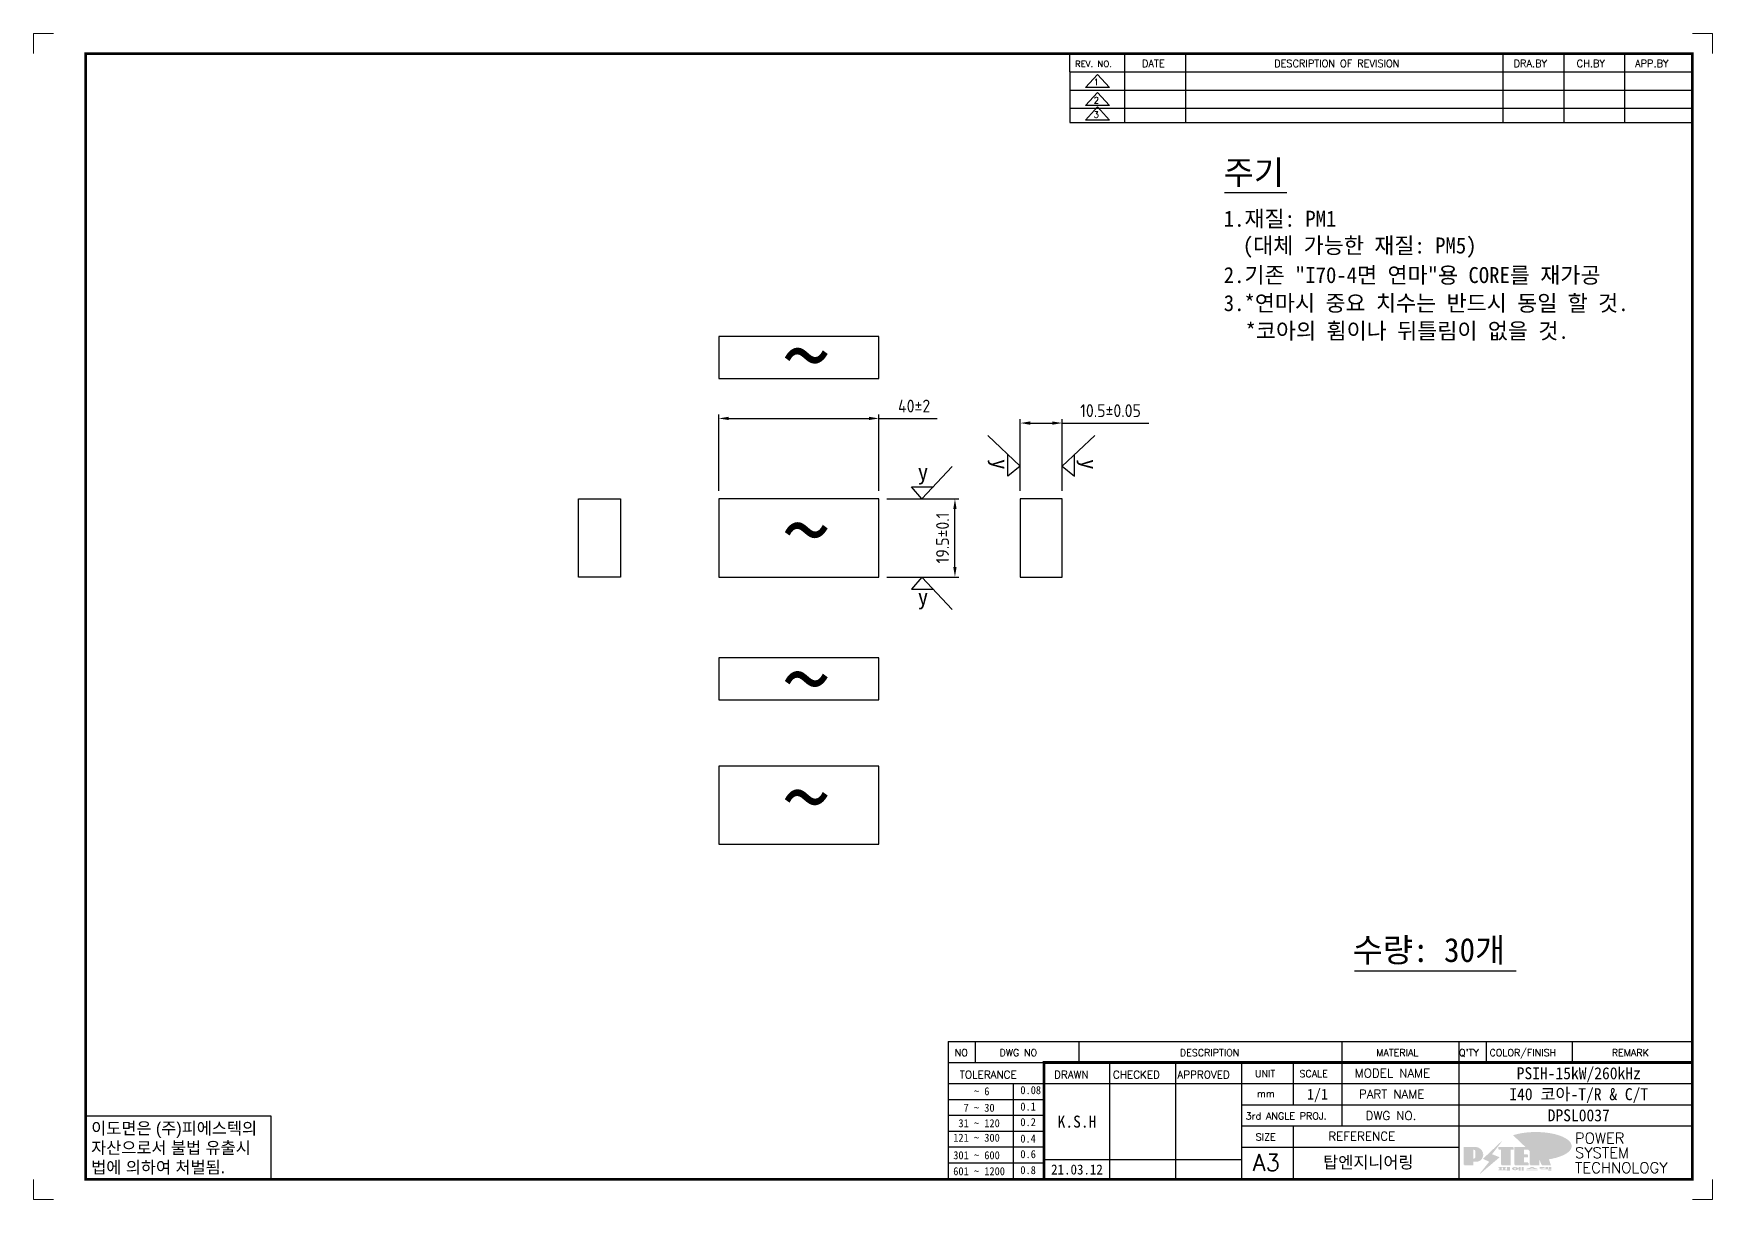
# Model space of a CAD drawing. Header units: millimetres. Extents: x -4251 to 2609, y -1673 to 4048.
# Drawn here: x -4250.9 to -3831.4, y -818.5 to -527.2 of the extents above; entities that cross this region are included whole.
import ezdxf
from ezdxf.enums import TextEntityAlignment as Align

# ---------------------------------------------------------------- set-up
doc = ezdxf.new("R2010")
doc.units = ezdxf.units.MM
doc.layers.add('FORMAT-1', color=7, linetype='Continuous')
doc.layers.add('line', color=3, linetype='Continuous')
doc.styles.add('h1', font='')
doc.styles.add('HAN', font='')
doc.styles.add('RC', font='simplex.shx')
doc.styles.add('ROMANT', font='simplex.shx')
doc.styles.get("Standard").update_dxf_attribs({"font": 'ISOCP.SHX', "bigfont": 'WHGTXT.SHX'})
doc.styles.get('h1').set_extended_font_data('New Gulim')
doc.styles.get('HAN').set_extended_font_data('GulimChe')
doc.dimstyles.new('PSTEK-1', dxfattribs={"dimtxt": 3.2, "dimasz": 2.5, "dimexe": 1, "dimexo": 2, "dimgap": 1.5, "dimtad": 1, "dimtoh": 1, "dimrnd": 0.05, "dimzin": 9, "dimdsep": 46, "dimtxsty": 'Standard', "dimcen": 0, "dimclrt": 3, "dimadec": 1, "dimazin": 2, "dimtfac": 1, "dimtmove": 0, "dimatfit": 3, "dimfxl": 0, "dimtolj": 1, "dimtzin": 0, "dimarcsym": 0})

# ---------------------------------------------------------------- blocks, each defined once
blk = doc.blocks.new('re3')
at = {"color": 180}
for p, q in [((0, 0), (0, -4.55)), ((6.87, -0.64), (3.86, -3.91)), ((9.88, -3.91), (3.86, -3.91)), ((6.87, -0.64), (9.88, -3.91)), ((13.74, -4.55), (13.74, 0)), ((28.97, -4.55), (28.97, 0)), ((108.25, -4.55), (108.25, 0)), ((123.49, -4.55), (123.49, 0)), ((138.64, -4.55), (138.64, 0)), ((0, -4.55), (155.53, -4.55))]:
    blk.add_line(p, q, dxfattribs=at)
at = {"color": 2, "style": 'RC', "oblique": 15}
blk.add_attdef('REV.NO', text='', height=1.56, dxfattribs=at).set_placement((6.59, -2.56), align=Align.MIDDLE_CENTER)
blk.add_attdef('-1', text='', height=1.56, dxfattribs=at).set_placement((9.37, -1.66), align=Align.MIDDLE_LEFT)
at = {"color": 2, "style": 'HAN'}
for tag, p in [('REV.-DATE', (21.36, -2.28)), ('DRA.BY', (115.87, -2.28)), ('CH.BY', (131.07, -2.28)), ('APP.BY', (147.09, -2.28))]:
    blk.add_attdef(tag, text='', height=2.5, dxfattribs=at).set_placement(p, align=Align.MIDDLE_CENTER)
blk.add_attdef('DESCRIPTION-OF-REVISION', text='', height=2.5, dxfattribs=at).set_placement((31.61, -2.28), align=Align.MIDDLE_LEFT)
blk = doc.blocks.new('t3')
for p, q in [((0, 15.88), (46.25, 15.88)), ((0, 15.88), (0, 0)), ((46.25, 15.88), (46.25, 0)), ((0, 0), (46.25, 0))]:
    blk.add_line(p, q)
at = {"color": 1, "style": 'h1'}
for s, p in [('이도면은 (주)피에스텍의', (1.4, 11.29)), ('자산으로서 불법 유출시', (1.4, 6.41)), ('법에 의하여 처벌됨.', (1.4, 1.52))]:
    blk.add_text(s, height=3, dxfattribs=at).set_placement(p)
blk = doc.blocks.new('new LOGO')
at = {"layer": 'line'}
h = blk.add_hatch(color=1, dxfattribs=at)
h.paths.add_polyline_path([(41.5, 16.4), (54.3, 16.4, 1), (54.3, 82.9), (0, 82.9), (0, -0.1), (41.5, -0.1)])
h.paths.add_polyline_path([(41.5, 27.9), (41.5, 71.9), (43.6, 71.9, -0.414214), (54.6, 60.9), (54.6, 38.9, -0.414214), (43.6, 27.9)], flags=16)
h.paths.add_polyline_path([(214.7, 71.9), (227.5, 71.9), (227.5, 82.9), (159.7, 82.9), (159.7, 71.9), (172.5, 71.9), (172.5, -0.1), (214.7, -0.1)])
h.paths.add_polyline_path([(276, 37.4), (294.8, 37.4), (294.8, 49.1), (276, 49.1), (276, 71.9), (294.8, 71.9), (294.8, 82.9), (234.5, 82.9), (234.5, -0.1), (297, -0.1), (297, 10.9), (276, 10.9)])
h.paths.add_polyline_path([(347.2, 35.2), (359.7, -0.1), (400.5, -0.1), (379.6, 66.8), (399.7, 82.9), (380.6, 82.9), (347.2, 61.6), (347.2, 82.9), (305.5, 82.9), (305.5, -0.1), (347.2, -0.1)])
h = blk.add_hatch(color=250, dxfattribs=at)
h.paths.add_polyline_path([(44.5, 69.4), (46.6, 69.4, -0.129793), (52, 68, 0.221832), (43.6, 71.9), (41.5, 71.9), (41.5, 27.9), (43.6, 27.9, 0.02048), (44.5, 28)], flags=17)
h.paths.add_polyline_path([(44.5, 13.9), (57.3, 13.9, 0.72362), (77.1, 73.9, -0.679777), (54.3, 16.4), (41.5, 16.4), (41.5, -0.1), (3, -0.1), (3, -2.6), (44.5, -2.6)])
h.paths.add_polyline_path([(117.9, 14.2), (71.5, -44.4), (77.1, -39.6), (120.8, 15.6), (92, 28.9), (173.3, 106), (177.5, 111.4), (89.1, 27.6)])
h.paths.add_polyline_path([(162.7, 71.9), (162.7, 69.4), (172.5, 69.4), (172.5, 71.9)], flags=17)
h.paths.add_polyline_path([(217.7, 69.4), (230.5, 69.4), (230.5, 80.4), (227.5, 80.4), (227.5, 71.9), (214.7, 71.9), (214.7, -0.1), (175.5, -0.1), (175.5, -2.6), (217.7, -2.6)])
h.paths.add_polyline_path([(297.8, 46.6), (294.8, 46.6), (294.8, 37.4), (276, 37.4), (276, 10.9), (279, 10.9), (279, 34.9), (297.8, 34.9)])
h.paths.add_polyline_path([(300, 8.4), (297, 8.4), (297, -0.1), (237.5, -0.1), (237.5, -2.6), (300, -2.6)])
h.paths.add_polyline_path([(297.8, 80.4), (294.8, 80.4), (294.8, 71.9), (276, 71.9), (276, 49.1), (279, 49.1), (279, 69.4), (297.8, 69.4)])
h.paths.add_polyline_path([(350.2, 80.4), (347.2, 80.4), (347.2, 61.6), (350.2, 63.5)])
h.paths.add_polyline_path([(350.2, 26.7), (347.2, 35.2), (347.2, -0.1), (308.5, -0.1), (308.5, -2.6), (350.2, -2.6)])
h.paths.add_polyline_path([(402.7, 80.4), (396.5, 80.4), (379.6, 66.8), (400.5, -0.1), (361.8, -0.1), (362.7, -2.6), (403.5, -2.6), (382.6, 64.3)])
blk.add_hatch(color=5, dxfattribs=at).paths.add_polyline_path([(166.3, 35), (131, 49), (180.4, 112.7), (92, 28.9), (120.8, 15.6), (74.4, -43)])
h = blk.add_hatch(color=253, dxfattribs=at)
edge = h.paths.add_edge_path()
edge.add_ellipse((333.9, 86.4), major_axis=(-165.9, 0), ratio=0.39426, start_angle=111.51268, end_angle=334.46902)
edge.add_ellipse((314.1, 81.2), major_axis=(-153.7, 0), ratio=0.40699, start_angle=121.30662, end_angle=327.74369, ccw=False)
edge.add_line((394, 27.8), (394.7, 25.6))
h = blk.add_hatch(color=250, dxfattribs=at)
edge = h.paths.add_edge_path()
edge.add_ellipse((237.8, -17.6), major_axis=(-14.3, 0), ratio=0.526336, start_angle=192.2456, end_angle=269.07481)
edge.add_line((238.1, -10.1), (237.6, -10.1))
edge.add_ellipse((237.8, -17.6), major_axis=(-14.3, 0), ratio=0.526336, start_angle=270.92519, end_angle=449.07481)
edge.add_line((237.6, -25.1), (238.1, -25.1))
edge.add_ellipse((237.8, -17.6), major_axis=(-14.3, 0), ratio=0.526336, start_angle=450.92519, end_angle=527.7544)
edge.add_line((251.7, -19.2), (254.1, -19.2))
edge.add_line((254.1, -19.2), (254.1, -27.1))
edge.add_line((254.1, -27.1), (263.1, -27.1))
edge.add_line((263.1, -27.1), (263.1, -10.1))
edge.add_line((263.1, -10.1), (254.1, -10.1))
edge.add_line((254.1, -10.1), (254.1, -16))
edge.add_line((254.1, -16), (251.7, -16))
h.paths.add_polyline_path([(241, -16.4), (241, -18.7, -1), (234.4, -18.7), (234.4, -16.4, -1)], flags=16)
h.paths.add_polyline_path([(278.2, -10.1), (268.1, -10.1), (268.1, -27.1), (278.2, -27.1)])
h.paths.add_polyline_path([(310.3, -10.1), (310.3, -11.1, -0.157169), (289.3, -17.5), (294, -19.9, 0.128407), (316.3, -15.9, 0.128407), (338.6, -19.9), (343.3, -17.5, -0.157169), (322.2, -11.1), (322.2, -10.1)])
h.paths.add_polyline_path([(342.1, -25.1), (342.1, -22.3), (290.4, -22.3), (290.4, -25.1)])
h.paths.add_polyline_path([(352, -10.1), (352, -16.2, 0.414214), (354, -18.2), (378.7, -18.2), (378.7, -19.6), (390.2, -19.6), (390.2, -10.1), (378.7, -10.1), (378.7, -13.6), (374.7, -13.6), (374.7, -15.1), (378.7, -15.1), (378.7, -16.2), (364.7, -16.2), (364.7, -15.1), (371.2, -15.1), (371.2, -13.6), (364.7, -13.6), (364.7, -12.6), (374.7, -12.6), (374.7, -10.1)])
h.paths.add_polyline_path([(393.8, -10.1), (393.8, -19.6), (405, -19.6), (405, -10.1)])
h.paths.add_polyline_path([(405, -27.1), (405, -20.9), (356.8, -20.9), (356.8, -23), (391.8, -23), (391.8, -27.1)])
h.paths.add_polyline_path([(200.4, -10.1), (200.4, -22.3), (193.2, -22.3), (193.2, -12.6), (196.6, -12.6), (196.6, -10.1), (161, -10.1), (161, -12.6), (164.5, -12.6), (164.5, -22.3), (161, -22.3), (161, -25.1), (200.4, -25.1), (200.4, -27.1), (213.9, -27.1), (213.9, -10.1)])
h.paths.add_polyline_path([(182, -12.6), (175.6, -12.6), (175.6, -22.3), (182, -22.3)], flags=17)
blk = doc.blocks.new('format-3')
at = {"color": 3, "lineweight": 9}
for p, q in [((0, 286.3), (0, 291.3)), ((5, 291.3), (0, 291.3)), ((414.5, 291.3), (419.5, 291.3)), ((419.5, 286.3), (419.5, 291.3)), ((0, 5), (0, 0)), ((419.5, 5), (419.5, 0)), ((5, 0), (0, 0)), ((414.5, 0), (419.5, 0))]:
    blk.add_line(p, q, dxfattribs=at)
at = {"color": 180}
for p, q in [((258.97, 281.75), (258.97, 286.3)), ((272.71, 281.75), (272.71, 286.3)), ((287.94, 281.75), (287.94, 286.3)), ((367.22, 281.75), (367.22, 286.3)), ((382.45, 281.75), (382.45, 286.3)), ((397.61, 281.75), (397.61, 286.3)), ((258.97, 281.75), (414.5, 281.75)), ((228.5, 39.49), (228.5, 5)), ((228.5, 39.49), (414.5, 39.49)), ((235.29, 39.49), (235.29, 34.21)), ((261.24, 34.21), (261.24, 39.49)), ((326.9, 39.49), (326.9, 34.21)), ((356.11, 39.49), (356.11, 34.21)), ((362.93, 39.49), (362.93, 34.21)), ((384.48, 39.49), (384.48, 34.21)), ((228.5, 34.21), (252.48, 34.21)), ((268.96, 5), (268.96, 34.21)), ((285.45, 5), (285.45, 34.21)), ((301.94, 5), (301.94, 34.21)), ((314.72, 34.21), (314.72, 23.65)), ((326.9, 34.21), (326.9, 18.37)), ((356.11, 34.21), (356.11, 5)), ((228.5, 28.93), (252.48, 28.93)), ((244.89, 5.23), (244.89, 28.93)), ((252.48, 28.93), (414.5, 28.93)), ((228.5, 24.98), (252.48, 24.98)), ((228.5, 21.03), (252.48, 21.03)), ((301.94, 23.65), (414.5, 23.65)), ((228.5, 17.08), (252.48, 17.08)), ((301.94, 18.37), (414.5, 18.37)), ((314.72, 18.37), (314.72, 5)), ((228.5, 13.13), (252.48, 13.13)), ((301.94, 13.09), (356.11, 13.09)), ((228.5, 9.18), (252.48, 9.18)), ((252.48, 9.95), (301.94, 9.95))]:
    blk.add_line(p, q, dxfattribs=at)
at = {"const_width": 0.7}
blk.add_lwpolyline([(252.48, 5), (252.48, 34.21), (414.5, 34.21)], dxfattribs=at)
at = {"layer": 'FORMAT-1', "const_width": 0.7}
blk.add_lwpolyline([(13, 5), (13, 286.3), (414.5, 286.3), (414.5, 5)], close=True, dxfattribs=at)
blk.add_blockref('t3', (13, 5))
at = {"xscale": 0.05400000000000027, "yscale": 0.05400000000000027, "zscale": 0.05400000000000027}
blk.add_blockref('new LOGO', (357.35, 8.65), dxfattribs=at)
at = {"color": 2}
for s, height, style, p in [('REV. NO.', 1.56, 'RC', (260.23, 282.95)), ('DATE', 1.788, 'RC', (276.95, 282.94)), ('DESCRIPTION OF REVISION', 1.7875, 'RC', (309.98, 282.94)), ('DRA.BY', 1.788, 'RC', (369.83, 282.94)), ('CH.BY', 1.788, 'RC', (385.59, 282.94)), ('APP.BY', 1.788, 'RC', (400.18, 282.94)), ('COLOR/FINISH', 1.7424, 'RC', (363.8, 35.83)), ('NO', 1.742, 'RC', (230.16, 35.83)), ('DWG NO', 1.742, 'RC', (241.36, 35.83)), ('DESCRIPTION', 1.7424, 'RC', (286.43, 35.83)), ('MATERIAL', 1.742, 'RC', (335.52, 35.83)), ("Q'TY", 1.742, 'RC', (356.17, 35.83)), ('REMARK', 1.742, 'RC', (394.37, 35.83)), (' TOLERANCE', 1.9, 'RC', (230.11, 30.22)), ('DRAWN', 1.9, 'RC', (255, 30.22)), ('CHECKED', 1.9, 'RC', (269.71, 30.22)), ('APPROVED', 1.9, 'RC', (285.8, 30.22)), ('UNIT', 1.742, 'RC', (305.19, 30.55)), ('SCALE', 1.742, 'RC', (316.32, 30.55)), ('MODEL NAME', 2.178, 'RC', (330.12, 30.46)), ('    ~ 6', 2, 'HAN', (229.8, 26.03)), ('0.08', 2, 'HAN', (246.57, 26.31)), ('mm', 1.742, 'RC', (305.67, 25.56)), ('PART NAME', 2.178, 'RC', (331.17, 25.24)), ('  7 ~ 30', 2, 'HAN', (229.8, 21.91)), ('0.1', 2, 'HAN', (246.57, 22.2)), ('3rd ANGLE PROJ.', 1.7424, 'RC', (302.87, 19.97)), ('DWG NO.', 2.178, 'RC', (332.84, 19.85)), (' 31 ~ 120', 2, 'HAN', (229.8, 18.04)), ('0.2', 2, 'HAN', (246.57, 18.32)), ('REFERENCE', 2.178, 'RC', (323.52, 14.69)), ('121 ~ 300', 2, 'HAN', (229.8, 14.42)), ('0.4', 2, 'HAN', (246.57, 14.2)), ('SIZE', 1.742, 'RC', (305.39, 14.71)), ('301 ~ 600', 2, 'HAN', (229.8, 10.04)), ('0.6', 2, 'HAN', (246.57, 10.32)), ('601 ~ 1200', 2, 'HAN', (229.8, 6.05)), ('0.8', 2, 'HAN', (246.57, 6.33))]:
    blk.add_text(s, height=height, dxfattribs=dict(at, style=style)).set_placement(p)
at = {"style": 'ROMANT'}
for s, p in [('SYSTEM', (385.15, 10.31)), ('POWER', (385.15, 13.96)), ('TECHNOLOGY', (385.15, 6.56))]:
    blk.add_text(s, height=2.7, dxfattribs=at).set_placement(p)
at = {"color": 2, "lineweight": 25, "style": 'RC'}
blk.add_text('A3', height=4.182, dxfattribs=at).set_placement((304.61, 7.14))
at = {"style": 'HAN'}
for tag, height, p in [('MODEL-NAME', 3, (386.1, 31.53)), ('SCALE', 2.7, (320.81, 26.29)), ('PART-NAME', 3, (386.1, 26.29)), ('CH-BY', 3, (277.21, 19.44)), ('DWG-NO', 3, (386.1, 21.01)), ('DRA-BY', 3, (260.72, 19.44)), ('APP-BY', 3, (293.7, 19.44)), ('DRA-DATE', 2.5, (260.72, 7.47)), ('CH-DATE', 2.5, (277.21, 7.47)), ('APP-DATE', 2.5, (293.7, 7.47)), ('관련업체', 3, (333.52, 9.26))]:
    blk.add_attdef(tag, text='', height=height, dxfattribs=at).set_placement(p, align=Align.MIDDLE_CENTER)
blk = doc.blocks.new('*D1262')
at = {"color": 0, "lineweight": -2}
for p, q in [((-4037.67, -643.51), (-4019.66, -643.51)), ((-4020.66, -660.51), (-4020.66, -646.01)), ((-4037.67, -663.01), (-4019.66, -663.01))]:
    blk.add_line(p, q, dxfattribs=at)
at = {"color": 0}
for points in [[(-4021.08, -646.01), (-4020.25, -646.01), (-4020.66, -643.51)], [(-4021.08, -660.51), (-4020.25, -660.51), (-4020.66, -663.01)]]:
    blk.add_solid(points, dxfattribs=at)
at = {"layer": 'DEFPOINTS', "color": 0}
for p in [(-4039.67, -643.51), (-4020.66, -643.51), (-4039.67, -663.01)]:
    blk.add_point(p, dxfattribs=at)
at = {"color": 3, "insert": (-4023.76, -653.26), "char_height": 3.2, "attachment_point": 5, "rotation": 90}
blk.add_mtext('\\A1;19.5%%P0.1', dxfattribs=at)
blk = doc.blocks.new('*D1263')
at = {"color": 0, "lineweight": -2}
for p, q in [((-4079.67, -641.51), (-4079.67, -622.39)), ((-4077.17, -623.39), (-4042.17, -623.39)), ((-4039.67, -641.51), (-4039.67, -622.39)), ((-4039.67, -623.39), (-4025.1, -623.39))]:
    blk.add_line(p, q, dxfattribs=at)
at = {"color": 0}
for points in [[(-4077.17, -622.97), (-4077.17, -623.8), (-4079.67, -623.39)], [(-4042.17, -622.97), (-4042.17, -623.8), (-4039.67, -623.39)]]:
    blk.add_solid(points, dxfattribs=at)
at = {"layer": 'DEFPOINTS', "color": 0}
for p in [(-4079.67, -623.39), (-4079.67, -643.51), (-4039.67, -643.51)]:
    blk.add_point(p, dxfattribs=at)
at = {"color": 3, "insert": (-4030.86, -620.29), "char_height": 3.2, "attachment_point": 5}
blk.add_mtext('\\A1;40%%P2', dxfattribs=at)
blk = doc.blocks.new('*D1264')
at = {"color": 0, "lineweight": -2}
for p, q in [((-4004.35, -641.51), (-4004.35, -623.54)), ((-4001.85, -624.54), (-3996.35, -624.54)), ((-3993.85, -641.51), (-3993.85, -623.54)), ((-3993.85, -624.54), (-3972.22, -624.54))]:
    blk.add_line(p, q, dxfattribs=at)
at = {"color": 0}
for points in [[(-4001.85, -624.13), (-4001.85, -624.96), (-4004.35, -624.54)], [(-3996.35, -624.13), (-3996.35, -624.96), (-3993.85, -624.54)]]:
    blk.add_solid(points, dxfattribs=at)
at = {"layer": 'DEFPOINTS', "color": 0}
for p in [(-3993.85, -624.54), (-4004.35, -643.51), (-3993.85, -643.51)]:
    blk.add_point(p, dxfattribs=at)
at = {"color": 3, "insert": (-3981.78, -621.44), "char_height": 3.2, "attachment_point": 5}
blk.add_mtext('\\A1;10.5%%P0.05', dxfattribs=at)

msp = doc.modelspace()

# ---------------------------------------------------------------- linework, layer by layer
for p, q in [((-3953.3167, -566.8993, 0), (-3937.7548, -566.8993, 0)), ((-4004.3485, -635.2784, 0), (-4012.4524, -627.6746, 0)), ((-3993.8485, -635.2784, 0), (-3985.7447, -627.6746, 0)), ((-4007.4157, -637.8455, 0), (-4007.4157, -632.4005, 0)), ((-3990.7814, -637.8455, 0), (-3990.7814, -632.4005, 0)), ((-4028.9169, -643.5086, 0), (-4021.3131, -635.4048, 0)), ((-4004.3485, -635.2784, 0), (-4007.4157, -637.8455, 0)), ((-3993.8485, -635.2784, 0), (-3990.7814, -637.8455, 0)), ((-4028.9169, -643.5086, 0), (-4031.4841, -640.4415, 0)), ((-4031.4841, -640.4415, 0), (-4026.0391, -640.4415, 0)), ((-4028.9169, -663.0086, 0), (-4031.4841, -666.0757, 0)), ((-4031.4841, -666.0757, 0), (-4026.0391, -666.0757, 0)), ((-4028.9169, -663.0086, 0), (-4021.3131, -671.1124, 0)), ((-3920.7952, -761.4295, 0), (-3880.4164, -761.4295, 0))]:
    msp.add_line(p, q)
at = {"color": 3, "elevation": 0}
for points in [[(-4079.6697, -613.4475), (-4039.6697, -613.4475), (-4039.6697, -602.9475), (-4079.6697, -602.9475)], [(-4104.212, -663.0086), (-4114.712, -663.0086), (-4114.712, -643.5086), (-4104.212, -643.5086)], [(-4079.6697, -663.0086), (-4039.6697, -663.0086), (-4039.6697, -643.5086), (-4079.6697, -643.5086)], [(-4004.3485, -663.0086), (-3993.8485, -663.0086), (-3993.8485, -643.5086), (-4004.3485, -643.5086)], [(-4079.6697, -693.7079), (-4039.6697, -693.7079), (-4039.6697, -683.2079), (-4079.6697, -683.2079)], [(-4079.6697, -729.7573), (-4039.6697, -729.7573), (-4039.6697, -710.2573), (-4079.6697, -710.2573)]]:
    msp.add_lwpolyline(points, close=True, dxfattribs=at)

# ---------------------------------------------------------------- block references
ref = msp.add_blockref('format-3', (-4250.8841, -818.5248, 0))
ref.add_attrib('DRA-DATE', '21.03.12', dxfattribs={"height": 2.5, "style": 'HAN'}).set_placement((-3990.1641, -811.0498, 0), align=Align.MIDDLE_CENTER)
ref.add_attrib('DRA-BY', 'K.S.H', dxfattribs={"height": 3, "style": 'HAN'}).set_placement((-3990.1641, -799.0826, 0), align=Align.MIDDLE_CENTER)
ref.add_attrib('MODEL-NAME', 'PSIH-15kW/260kHz', dxfattribs={"height": 3, "style": 'HAN'}).set_placement((-3864.7887, -786.9997, 0), align=Align.MIDDLE_CENTER)
ref.add_attrib('PART-NAME', 'I40 코아-T/R & C/T', dxfattribs={"height": 3, "style": 'HAN'}).set_placement((-3864.7887, -792.2305, 0), align=Align.MIDDLE_CENTER)
ref.add_attrib('PART-NO', 'DPSL0037', dxfattribs={"height": 3, "style": 'HAN'}).set_placement((-3864.7887, -797.5105, 0), align=Align.MIDDLE_CENTER)
ref.add_attrib('SCALE', '1/1', dxfattribs={"height": 2.7, "style": 'HAN'}).set_placement((-3930.076, -792.2305, 0), align=Align.MIDDLE_CENTER)
ref.add_attrib('관련업체', '탑엔지니어링', dxfattribs={"height": 3, "style": 'HAN'}).set_placement((-3917.3608, -809.2621, 0), align=Align.MIDDLE_CENTER)
ref = msp.add_blockref('re3', (-3991.9183, -536.7748, 0))
ref.add_attrib('REV.NO', '1', dxfattribs={"color": 2, "height": 1.56, "style": 'RC'}).set_placement((-3985.3299, -539.3321, 0), align=Align.MIDDLE_CENTER)
ref = msp.add_blockref('re3', (-3991.9183, -541.3248, 0))
ref.add_attrib('REV.NO', '2', dxfattribs={"color": 2, "height": 1.56, "style": 'RC'}).set_placement((-3985.3299, -543.8821, 0), align=Align.MIDDLE_CENTER)
ref = msp.add_blockref('re3', (-3991.9183, -544.9201, 0))
ref.add_attrib('REV.NO', '3', dxfattribs={"color": 2, "height": 1.56, "style": 'RC'}).set_placement((-3985.3299, -547.4774, 0), align=Align.MIDDLE_CENTER)

# ---------------------------------------------------------------- texts
at = {"color": 3, "style": 'HAN'}
for s, height, p in [('주기', 6, (-3953.4877, -564.9345, 0)), ('1.재질: PM1', 4, (-3953.4877, -575.4797, 0)), ('(대체 가능한 재질: PM5)', 4, (-3948.7299, -582.1694, 0)), ('2.기존 "I70-4면 연마"용 CORE를 재가공', 4, (-3953.4877, -589.5664, 0)), ('3.*연마시 중요 치수는 반드시 동일 할 것.', 4, (-3953.4877, -596.5664, 0)), ('*코아의 휨이나 뒤틀림이 없을 것.', 4, (-3948.0445, -603.5076, 0)), ('~', 18, (-4063.6287, -616.7396, 0)), ('y', 4, (-4029.9398, -638.7478, 0)), ('~', 18, (-4063.6287, -660.339, 0)), ('y', 4, (-4029.9398, -669.9502, 0)), ('~', 18, (-4063.6287, -697.5358, 0)), ('~', 18, (-4063.6287, -727.0877, 0)), ('수량: 30개', 6, (-3921.2601, -759.2063, 0))]:
    msp.add_text(s, height=height, dxfattribs=at).set_placement(p)
for p in [(-4011.2902, -633.5513, 0), (-3989.0878, -633.5513, 0)]:
    msp.add_text('y', height=4, rotation=270, dxfattribs=at).set_placement(p)

# ---------------------------------------------------------------- dimensions: what is measured, and where the dimension line sits
dim = msp.add_linear_dim(base=(-4079.6697, -623.3879, 0), p1=(-4039.6697, -643.5086, 0), p2=(-4079.6697, -643.5086, 0), text='<>%%P2', dimstyle='PSTEK-1')
dim.commit()
dim.dimension.update_dxf_attribs({"geometry": '*D1263', "text_midpoint": (-4030.8599, -623.3879, 0), "dimtype": 160})
dim = msp.add_linear_dim(base=(-3993.8485, -624.5429, 0), p1=(-4004.3485, -643.5086, 0), p2=(-3993.8485, -643.5086, 0), text='<>%%P0.05', dimstyle='PSTEK-1')
dim.commit()
dim.dimension.update_dxf_attribs({"geometry": '*D1264', "text_midpoint": (-3981.7823, -621.4429, 0)})
dim = msp.add_linear_dim(base=(-4020.6642, -643.5086, 0), p1=(-4039.6697, -663.0086, 0), p2=(-4039.6697, -643.5086, 0), angle=90, text='<>%%P0.1', dimstyle='PSTEK-1')
dim.commit()
dim.dimension.update_dxf_attribs({"geometry": '*D1262', "text_midpoint": (-4023.7642, -653.2586, 0)})

doc.saveas('drawing.dxf')
